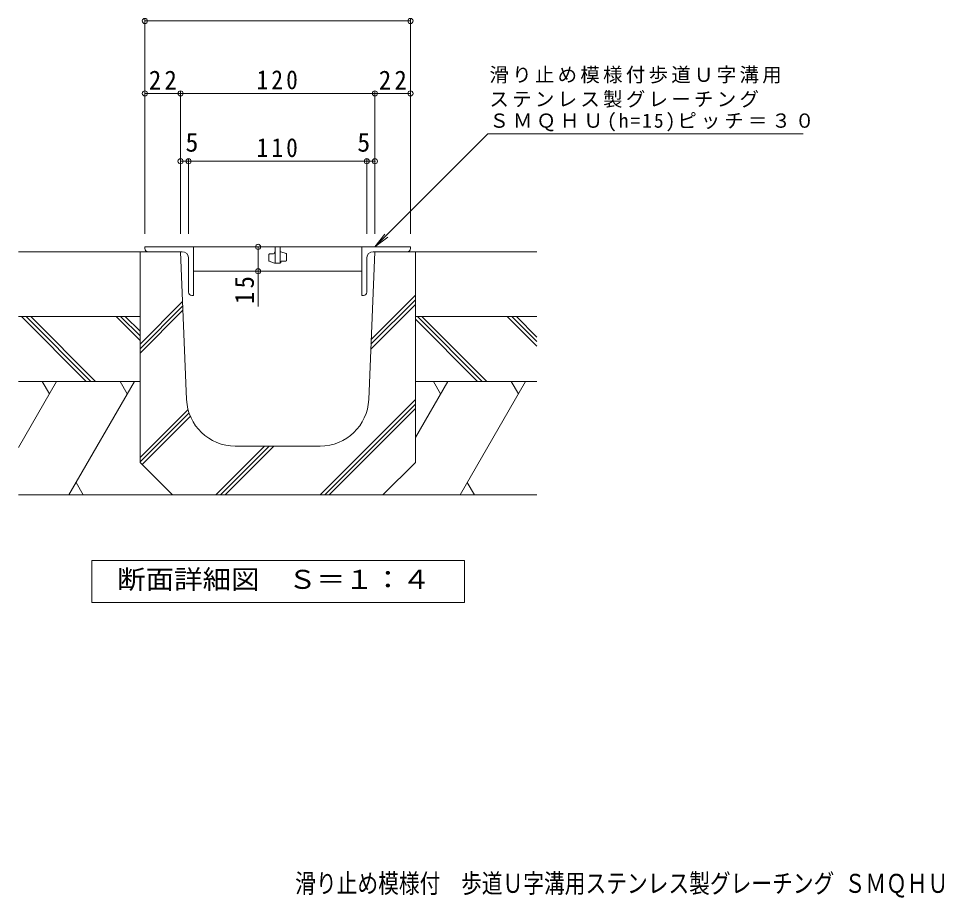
# Model space of a CAD drawing. Units: millimetres on the paper, enlarged 10 times, with parts at other scales. Extents: x -1573 to 1792, y -1355 to 1055.
# Drawn here: x -1308 to 109, y -1355 to 2 of the extents above; entities that cross this region are included whole.
import ezdxf
from ezdxf.enums import TextEntityAlignment as Align

# ---------------------------------------------------------------- set-up
doc = ezdxf.new("R2010")
doc.units = ezdxf.units.MM
doc.header["$LTSCALE"] = 10
doc.header["$PDMODE"] = 32
doc.header["$PDSIZE"] = 8
doc.layers.add('A-0', color=6, linetype='Continuous', lineweight=9)
doc.layers.add('F-5', color=2, linetype='Continuous')
doc.styles.add('ＭＳ ゴシック', font='')
doc.styles.get('ＭＳ ゴシック').set_extended_font_data('MS Gothic')

msp = doc.modelspace()

# ---------------------------------------------------------------- linework, layer by layer
at = {"layer": 'A-0', "color": 7}
for p, q in [((-1112.87, 0.53), (-1112.87, -331.14)), ((-702.87, 0.53), (-702.87, -331.14)), ((-1112.87, -2.47), (-702.87, -2.47)), ((-1057.87, -111.29), (-1057.87, -331.14)), ((-757.87, -111.29), (-757.87, -331.14)), ((-1057.87, -114.29), (-1112.87, -114.29)), ((-757.87, -114.29), (-1057.87, -114.29)), ((-702.87, -114.29), (-757.87, -114.29)), ((-757.87, -351.14), (-583.4, -176.68)), ((-583.4, -176.68), (-96.52, -176.68)), ((-1045.37, -218.97), (-1057.87, -218.97)), ((-1045.37, -215.97), (-1045.37, -331.14)), ((-770.37, -218.97), (-1045.37, -218.97)), ((-770.37, -215.97), (-770.37, -331.14)), ((-757.87, -218.97), (-770.37, -218.97)), ((-757.87, -351.14), (-742.65, -331.31)), ((-757.87, -351.14), (-738.03, -335.92)), ((-1055.54, -351.14), (-1084.57, -351.14)), ((-938.14, -351.14), (-938.14, -388.64)), ((-938.14, -388.64), (-938.14, -443.15))]:
    msp.add_line(p, q, dxfattribs=at)
at = {"layer": 'A-0', "color": 3}
for p, q in [((-1037.87, -351.14), (-1112.87, -351.14)), ((-1112.87, -353.64), (-1112.87, -351.14)), ((-777.87, -351.14), (-1052.87, -351.14)), ((-1037.87, -351.14), (-1037.87, -426.14)), ((-911.62, -351.14), (-911.62, -376.14)), ((-904.12, -351.14), (-911.62, -351.14)), ((-904.12, -351.14), (-904.12, -376.14)), ((-777.87, -351.14), (-777.87, -426.14)), ((-777.87, -351.14), (-702.87, -351.14)), ((-702.87, -353.64), (-702.87, -351.14)), ((-1107.87, -358.64), (-1055.37, -358.64)), ((-921.62, -372.14), (-921.62, -363.02)), ((-920.37, -361.77), (-914.12, -361.77)), ((-912.87, -360.52), (-912.87, -359.89)), ((-902.87, -358.64), (-904.12, -358.64)), ((-894.95, -361.47), (-902.87, -358.64)), ((-894.12, -362.65), (-894.12, -371.77)), ((-707.87, -358.64), (-760.37, -358.64)), ((-1045.37, -421.14), (-1045.37, -368.64)), ((-920.79, -373.31), (-912.87, -376.14)), ((-904.12, -376.14), (-912.87, -376.14)), ((-902.87, -374.89), (-902.87, -374.27)), ((-901.62, -373.02), (-895.37, -373.02)), ((-770.37, -421.14), (-770.37, -368.64)), ((-1037.87, -388.64), (-777.87, -388.64)), ((-1040.37, -426.14), (-1037.87, -426.14)), ((-775.37, -426.14), (-777.87, -426.14))]:
    msp.add_line(p, q, dxfattribs=at)
at = {"layer": 'A-0', "lineweight": 5}
for p, q in [((-1308.15, -358.64), (-1057.87, -358.64)), ((-1120.37, -358.64), (-1120.37, -683.64)), ((-1048.36, -586.76), (-1057.87, -358.64)), ((-767.37, -586.76), (-757.87, -358.64)), ((-695.37, -358.64), (-757.87, -358.64)), ((-507.58, -358.64), (-757.87, -358.64)), ((-695.37, -358.64), (-695.37, -683.64)), ((-1120.37, -501.14), (-1054.67, -435.44)), ((-763.82, -501.41), (-695.37, -432.96)), ((-763.51, -494.04), (-695.37, -425.89)), ((-1120.37, -508.21), (-1054.39, -442.23)), ((-1120.37, -515.28), (-1054.1, -449.02)), ((-764.12, -508.79), (-695.37, -440.04)), ((-1308.15, -458.64), (-1120.37, -458.64)), ((-1203.26, -558.64), (-1303.26, -458.64)), ((-1196.19, -558.64), (-1296.19, -458.64)), ((-1189.11, -558.64), (-1289.12, -458.64)), ((-1120.37, -495.58), (-1157.31, -458.64)), ((-1120.37, -488.51), (-1150.24, -458.64)), ((-1120.37, -481.44), (-1143.17, -458.64)), ((-507.58, -458.64), (-695.37, -458.64)), ((-599.35, -558.64), (-695.37, -462.62)), ((-592.28, -558.64), (-692.28, -458.64)), ((-585.21, -558.64), (-685.21, -458.64)), ((-507.58, -504.46), (-553.4, -458.64)), ((-507.58, -497.39), (-546.33, -458.64)), ((-507.58, -490.32), (-539.26, -458.64)), ((-1308.15, -558.64), (-1120.37, -558.64)), ((-1249.25, -558.64), (-1308.15, -660.67)), ((-1271.31, -558.64), (-1260.28, -577.75)), ((-1129.06, -558.64), (-1230.09, -733.64)), ((-1151.13, -558.64), (-1140.09, -577.75)), ((-645.34, -558.64), (-695.37, -645.3)), ((-507.58, -558.64), (-695.37, -558.64)), ((-667.41, -558.64), (-656.37, -577.75)), ((-525.15, -558.64), (-626.18, -733.64)), ((-547.22, -558.64), (-536.18, -577.75)), ((-842.38, -733.64), (-695.37, -586.63)), ((-835.31, -733.64), (-695.37, -593.7)), ((-1120.37, -676.02), (-1046.19, -601.84)), ((-1120.37, -683.09), (-1044.59, -607.32)), ((-828.24, -733.64), (-695.37, -600.77)), ((-1117.11, -686.9), (-1042.67, -612.46)), ((-1003.12, -733.64), (-928.12, -658.64)), ((-996.05, -733.64), (-921.05, -658.64)), ((-988.97, -733.64), (-913.97, -658.64)), ((-842.31, -658.64), (-973.43, -658.64)), ((-1070.37, -733.64), (-1120.37, -683.64)), ((-745.37, -733.64), (-695.37, -683.64)), ((-1208.02, -733.64), (-1219.06, -714.53)), ((-604.12, -733.64), (-615.15, -714.53)), ((-507.58, -733.64), (-1308.15, -733.64)), ((-732.87, -733.64), (-507.58, -733.64))]:
    msp.add_line(p, q, dxfattribs=at)
at = {"layer": 'A-0', "color": 7}
msp.add_lwpolyline([(-1194.62, -900.18), (-1194.62, -835.18), (-619.62, -835.18), (-619.62, -900.18)], close=True, dxfattribs=at)
at = {"layer": 'A-0', "color": 3}
for centre, radius, start, end in [((-1107.87, -353.64), 5, 180, 270), ((-707.87, -353.64), 5, 270, 0), ((-1055.37, -368.64), 10, 0, 90), ((-920.37, -363.02), 1.25, 90, 180), ((-914.12, -360.52), 1.25, 270, 0), ((-911.62, -359.89), 1.25, 90, 180), ((-895.37, -362.65), 1.25, 0, 70.34616), ((-760.37, -368.64), 10, 90, 180), ((-920.37, -372.14), 1.25, 180, 250.34616), ((-904.12, -374.89), 1.25, 270, 0), ((-901.62, -374.27), 1.25, 90, 180), ((-895.37, -371.77), 1.25, 270, 0), ((-1040.37, -421.14), 5, 180, 270), ((-775.37, -421.14), 5, 270, 0)]:
    msp.add_arc(centre, radius, start, end, dxfattribs=at)
at = {"layer": 'A-0', "lineweight": 5}
for centre, start, end in [((-973.43, -583.64), 182.38606, 270), ((-842.31, -583.64), 270, 357.61394)]:
    msp.add_arc(centre, 75, start, end, dxfattribs=at)
at = {"layer": 'A-0', "color": 7}
for p in [(-1112.87, -2.47), (-702.87, -2.47), (-1112.87, -114.29), (-1057.87, -114.29), (-757.87, -114.29), (-702.87, -114.29), (-1057.87, -218.97), (-1045.37, -218.97), (-770.37, -218.97), (-757.87, -218.97), (-938.14, -351.14), (-938.14, -388.64)]:
    msp.add_point(p, dxfattribs=at)

# ---------------------------------------------------------------- texts
at = {"layer": 'A-0', "color": 2, "style": 'ＭＳ ゴシック'}
for p in [(-1050.21, -212.97), (-785, -212.97)]:
    msp.add_text('5', height=29.33, dxfattribs=at).set_placement(p, align=Align.BOTTOM_LEFT)
at = {"layer": 'A-0', "color": 2, "style": 'ＭＳ ゴシック', "width": 1.1}
msp.add_text('断面詳細図\u3000Ｓ＝１：４', height=29.33, dxfattribs=at).set_placement((-1155.85, -887.68), align=Align.BOTTOM_LEFT)
at = {"layer": 'A-0', "color": 2, "char_height": 29.33, "attachment_point": 7, "style": 'ＭＳ ゴシック'}
for s, insert in [('\\T1.27;\\W0.95;22', (-1106.62, -108.29)), ('\\T1.27;\\W0.9;120', (-940.37, -108.29)), ('\\T1.27;\\W0.95;22', (-751.62, -108.29)), ('\\T1.27;\\W0.9;110', (-940.37, -212.97))]:
    msp.add_mtext(s, dxfattribs=dict(at, insert=insert))
at = {"layer": 'A-0', "color": 7, "char_height": 21.99, "attachment_point": 7, "style": 'ＭＳ ゴシック'}
for s, insert in [('\\T1.17;滑り止め模様付歩道Ｕ字溝用', (-580.99, -99.05)), ('\\T1.17;ステンレス製グレーチング', (-580.99, -136.52)), ('\\T1.21;ＳＭＱＨＵ(h=15)ピッチ＝３０', (-580.99, -173.15))]:
    msp.add_mtext(s, dxfattribs=dict(at, insert=insert))
at = {"layer": 'A-0', "color": 2, "insert": (-944.14, -439.25), "char_height": 29.33, "attachment_point": 7, "rotation": 90, "style": 'ＭＳ ゴシック'}
msp.add_mtext('\\T1.27;\\W0.95;15', dxfattribs=at)
at = {"layer": 'F-5', "style": 'ＭＳ ゴシック', "width": 0.8}
msp.add_text('滑り止め模様付\u3000歩道Ｕ字溝用ステンレス製グレーチング ＳＭＱＨＵ\u3000１２１５\u3000Ｐ＝３０', height=29.33, dxfattribs=at).set_placement((-880.8, -1356.84), align=Align.BOTTOM_LEFT)

doc.saveas('drawing.dxf')
